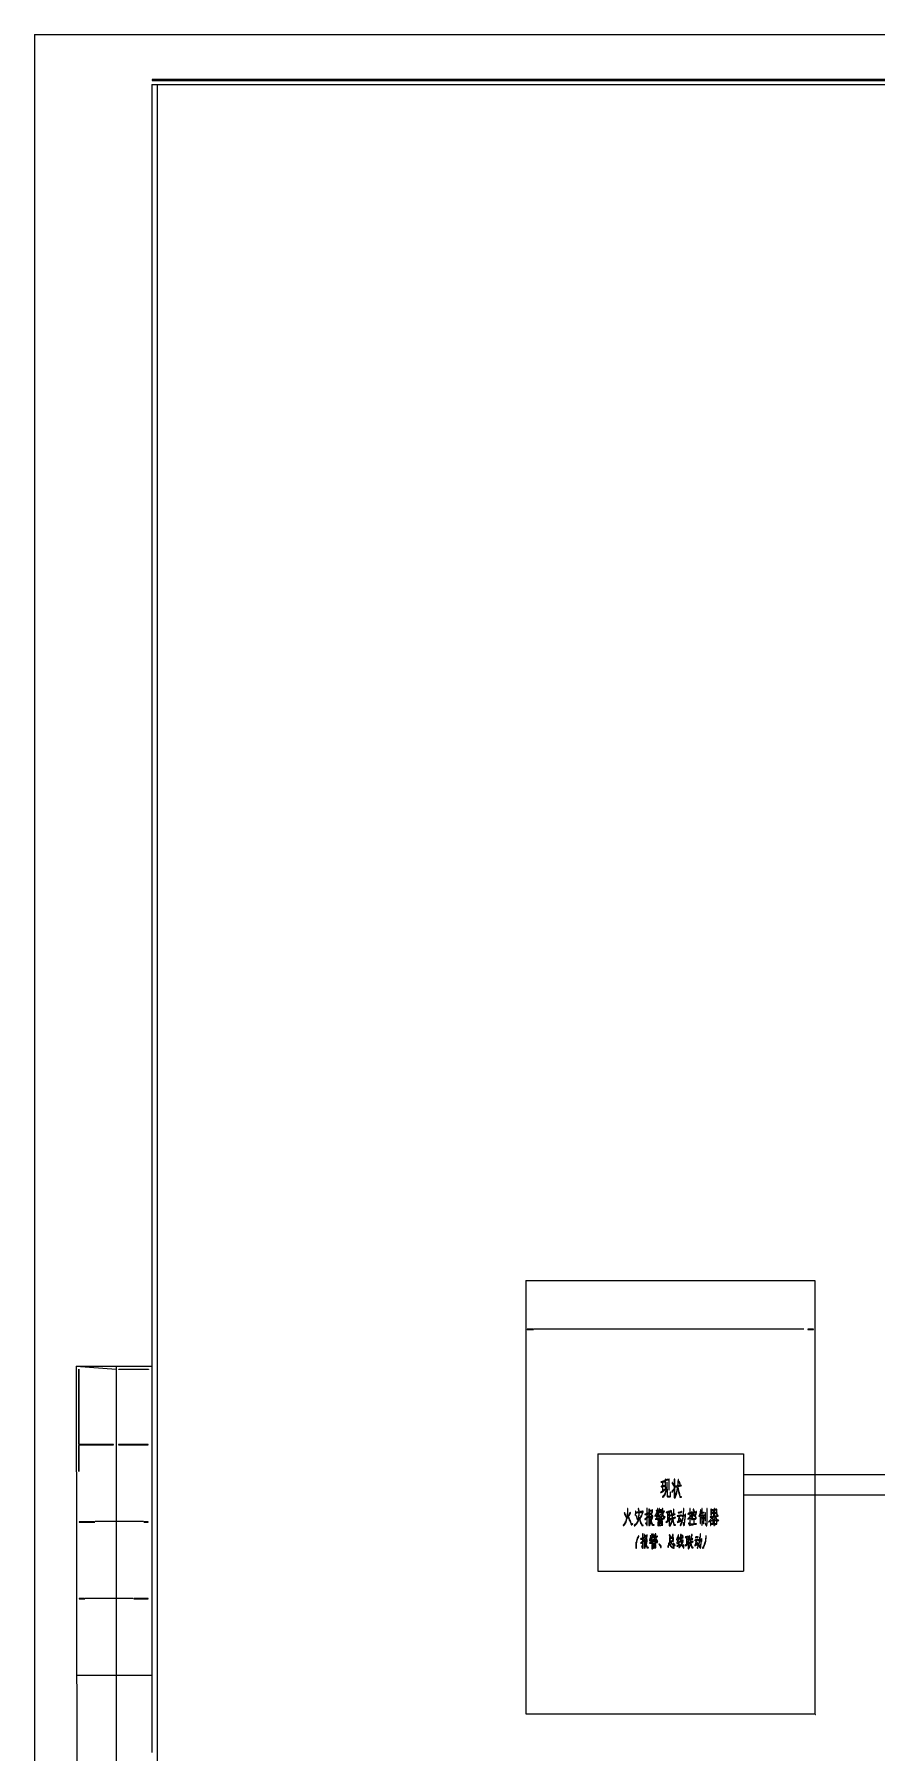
# Model space of a CAD drawing. Header units: millimetres. Extents: x 24 to 865, y 18 to 612.
# Drawn here: x 24.5 to 199.4, y 255.1 to 611.9 of the extents above; entities that cross this region are included whole.
import ezdxf

# ---------------------------------------------------------------- set-up
doc = ezdxf.new("R2010")
doc.units = ezdxf.units.MM
for name, color, linetype, lineweight in [('TRACE_CURVE', 6, 'CONTINUOUS', 0), ('TRACE_STRAIGHT', 5, 'CONTINUOUS', 0), ('TRACE_TEXT_SYMBOL', 6, 'CONTINUOUS', 0)]:
    doc.layers.add(name, color=color, linetype=linetype, lineweight=lineweight)

msp = doc.modelspace()

# ---------------------------------------------------------------- linework, layer by layer
at = {"layer": 'TRACE_CURVE', "color": 6}
msp.add_lwpolyline([(48.96, 602.45), (48.96, 602.28), (855.9, 602.28), (855.9, 602.45)], close=True, dxfattribs=at)
at = {"layer": 'TRACE_STRAIGHT', "color": 5}
for p, q in [((24.47, 611.85), (865.28, 611.85)), ((24.47, 611.85), (24.47, 18.13)), ((48.9, 601.46), (855.9, 601.46)), ((48.9, 601.46), (48.9, 255.13)), ((49.96, 601.46), (49.96, 27.88)), ((126.55, 353.12), (126.55, 263.14)), ((126.55, 353.12), (186.54, 353.12)), ((186.54, 353.12), (186.54, 263.14)), ((128.21, 343.09), (184.26, 343.09)), ((33.13, 335.3), (33.76, 27.88)), ((33.13, 335.3), (48.9, 335.3)), ((33.13, 335.3), (41.43, 334.69)), ((41.43, 335.3), (41.43, 46.97)), ((141.48, 317.09), (171.73, 317.09)), ((141.48, 317.09), (141.48, 292.77)), ((171.73, 317.09), (171.73, 292.77)), ((171.7, 312.84), (257.55, 312.84)), ((171.73, 308.58), (260.79, 308.58)), ((37.13, 303.11), (47.12, 303.11)), ((141.48, 292.77), (171.73, 292.77)), ((35.03, 287.17), (45.02, 287.17)), ((33.26, 271.14), (48.9, 271.14)), ((126.55, 263.14), (186.54, 263.14))]:
    msp.add_line(p, q, dxfattribs=at)
at = {"layer": 'TRACE_TEXT_SYMBOL', "color": 6}
for points in [[(126.81, 343.04), (126.81, 342.96), (128.13, 342.96), (128.04, 343.04)], [(185.14, 343.04), (185.14, 342.96), (186.28, 342.96), (186.28, 343.04)], [(33.72, 334.72), (33.72, 313.44), (33.72, 318.87), (33.81, 318.96), (40.9, 318.96), (40.9, 319.05), (33.81, 319.05), (33.72, 319.14)], [(42.04, 334.72), (48.17, 334.72), (48.17, 334.64), (42.04, 334.64)], [(41.95, 319.05), (41.95, 318.96), (48.08, 318.96), (48.08, 319.05)], [(155.01, 311.25), (155.1, 311.34), (155.36, 311.34), (155.45, 311.25), (155.45, 310.55), (155.36, 310.47), (155.1, 310.47), (155.01, 310.55)], [(155.01, 310.29), (155.1, 310.38), (155.36, 310.38), (155.45, 310.29), (155.45, 309.76), (155.36, 309.68), (155.28, 309.68), (155.1, 309.5), (155.01, 309.59)], [(151.95, 304.68), (152.04, 304.68), (152.12, 304.6), (152.12, 304.25), (152.04, 304.16), (151.95, 304.16), (151.86, 304.07), (151.77, 304.16), (151.77, 304.51)], [(152.39, 305.21), (152.47, 305.3), (152.65, 305.3), (152.74, 305.21), (152.74, 304.95), (152.65, 304.86), (152.65, 304.68), (152.56, 304.6), (152.47, 304.68), (152.47, 304.77), (152.39, 304.77), (152.39, 304.6), (152.56, 304.42), (152.56, 304.33), (152.74, 304.16), (152.65, 304.07), (152.3, 304.07), (152.21, 304.16), (152.21, 305.12), (152.3, 305.21)], [(152.21, 303.9), (152.3, 303.98), (152.65, 303.98), (152.74, 303.9), (152.74, 303.81), (152.65, 303.72), (152.65, 303.46), (152.56, 303.37), (152.47, 303.46), (152.47, 303.63), (152.39, 303.72), (152.39, 303.81), (152.3, 303.72), (152.21, 303.81)], [(152.21, 303.55), (152.3, 303.63), (152.39, 303.55), (152.39, 303.37), (152.47, 303.28), (152.47, 302.93), (152.39, 302.85), (152.39, 302.67), (152.3, 302.58), (152.21, 302.67)], [(152.65, 304.25), (152.74, 304.33), (152.82, 304.25), (152.74, 304.16)], [(153.7, 304.68), (153.79, 304.77), (154.05, 304.77), (154.14, 304.68), (153.96, 304.51), (153.88, 304.51)], [(153.96, 304.42), (154.05, 304.51), (154.14, 304.42), (154.14, 304.33), (154.05, 304.25), (153.96, 304.25), (153.88, 304.16), (153.79, 304.25), (153.79, 304.33), (153.88, 304.42)], [(154.23, 305.04), (154.31, 305.12), (154.4, 305.04), (154.4, 304.95), (154.31, 304.86), (153.96, 304.86), (153.88, 304.95), (153.96, 305.04)], [(153.96, 305.21), (154.05, 305.3), (154.14, 305.3), (154.23, 305.21), (154.05, 305.04), (153.96, 305.12)], [(154.31, 305.3), (154.4, 305.39), (154.66, 305.39), (154.75, 305.3), (154.75, 305.21), (154.66, 305.12), (154.66, 304.95), (154.58, 304.86), (154.49, 304.95), (154.49, 305.04), (154.4, 305.04), (154.31, 305.12)], [(154.58, 304.6), (154.66, 304.68), (154.84, 304.51), (154.84, 304.42), (154.75, 304.33), (154.75, 304.25), (154.66, 304.16), (154.66, 304.07), (154.58, 303.98), (154.49, 303.98), (154.4, 304.07), (154.4, 304.42), (154.49, 304.51), (154.58, 304.51)], [(154.75, 304.95), (154.84, 305.04), (155.01, 305.04), (155.1, 304.95), (155.01, 304.86), (155.01, 304.77), (154.93, 304.68), (154.75, 304.86)], [(156.06, 304.95), (156.15, 305.04), (156.24, 305.04), (156.33, 304.95), (156.33, 304.6), (156.24, 304.51), (156.15, 304.51), (156.06, 304.6)], [(156.06, 304.33), (156.15, 304.42), (156.24, 304.42), (156.33, 304.33), (156.33, 303.9), (156.24, 303.81), (156.15, 303.81), (156.06, 303.9)], [(156.24, 303.72), (156.33, 303.63), (156.33, 303.46), (156.15, 303.28), (156.06, 303.37), (156.06, 303.55)], [(156.41, 305.04), (156.5, 305.12), (156.59, 305.12), (156.68, 305.04), (156.68, 304.86), (156.77, 304.77), (156.77, 304.6), (156.85, 304.51), (156.77, 304.42), (156.59, 304.42), (156.5, 304.33), (156.41, 304.42)], [(156.59, 304.33), (156.85, 304.33), (156.94, 304.25), (156.94, 303.81), (156.85, 303.72), (156.68, 303.72), (156.59, 303.63), (156.5, 303.63), (156.41, 303.72), (156.41, 304.16)], [(156.68, 303.55), (156.77, 303.63), (156.85, 303.55), (156.85, 303.2), (156.77, 303.11), (156.77, 302.93), (156.68, 302.85), (156.68, 302.67), (156.59, 302.58), (156.59, 302.5), (156.5, 302.41), (156.41, 302.5), (156.41, 303.28), (156.5, 303.37), (156.5, 303.46), (156.59, 303.55)], [(158.78, 305.12), (158.69, 305.04), (158.52, 305.04), (158.43, 304.95), (158.17, 304.95), (158.17, 304.86), (158.43, 304.86), (158.52, 304.95), (158.78, 304.95), (158.87, 305.04), (158.87, 305.12)], [(158.25, 304.16), (158.34, 304.25), (158.43, 304.16), (158.34, 304.07)], [(158.25, 303.2), (158.34, 303.28), (158.43, 303.2), (158.34, 303.11)], [(158.69, 304.25), (158.78, 304.33), (158.87, 304.33), (158.95, 304.25), (158.95, 304.16), (159.04, 304.16), (159.13, 304.07), (159.13, 303.72), (159.04, 303.63), (159.04, 303.37), (158.95, 303.28), (158.95, 303.2), (158.87, 303.11), (158.78, 303.2), (158.78, 303.37), (158.69, 303.46), (158.69, 303.63), (158.6, 303.63), (158.6, 303.28), (158.52, 303.2), (158.43, 303.2), (158.34, 303.28), (158.34, 303.63), (158.43, 303.72), (158.43, 304.07), (158.6, 304.25)], [(160.71, 304.68), (160.79, 304.77), (160.88, 304.77), (160.97, 304.68), (160.97, 304.33), (160.88, 304.25), (160.79, 304.25), (160.71, 304.33)], [(160.88, 304.16), (160.97, 304.16), (161.06, 304.07), (161.06, 303.98), (160.97, 303.9), (160.97, 303.81), (160.88, 303.72), (160.88, 303.63), (160.97, 303.55), (160.97, 303.46), (161.14, 303.46), (161.23, 303.55), (161.32, 303.55), (161.41, 303.46), (161.41, 302.58), (161.32, 302.5), (160.79, 302.5), (160.71, 302.58), (160.71, 303.98)], [(161.32, 304.42), (161.41, 304.51), (161.49, 304.42), (161.49, 304.33), (161.58, 304.25), (161.58, 304.16), (161.76, 303.98), (161.76, 303.9), (161.84, 303.81), (161.67, 303.63), (161.23, 303.63), (161.14, 303.55), (161.06, 303.55), (160.97, 303.63), (161.06, 303.72), (161.06, 303.81), (161.14, 303.9), (161.14, 303.98), (161.23, 304.07), (161.23, 304.16), (161.32, 304.25)], [(160.97, 304.16), (161.06, 304.25), (161.14, 304.16), (161.06, 304.07)], [(161.49, 304.86), (161.58, 304.95), (161.76, 304.95), (161.84, 304.86), (161.84, 304.68), (161.76, 304.6), (161.76, 304.42), (161.67, 304.33), (161.58, 304.42), (161.58, 304.51), (161.41, 304.51), (161.32, 304.6), (161.23, 304.51), (161.23, 304.33), (161.14, 304.25), (161.06, 304.33), (161.06, 304.68), (161.23, 304.86)], [(162.81, 304.68), (162.9, 304.77), (162.98, 304.77), (163.07, 304.68), (163.07, 304.42), (162.98, 304.33), (162.9, 304.33), (162.81, 304.25), (162.72, 304.33), (162.72, 304.51), (162.81, 304.6)], [(163.16, 303.63), (163.25, 303.72), (163.42, 303.72), (163.51, 303.63), (163.42, 303.55), (163.42, 303.11), (163.33, 303.02), (163.16, 303.2)], [(164.12, 305.74), (164.12, 302.58), (164.03, 302.5), (163.86, 302.67), (163.86, 302.76), (163.77, 302.76), (163.77, 302.58), (163.95, 302.41), (163.95, 302.32), (164.03, 302.23), (164.03, 302.15), (164.12, 302.15), (164.12, 302.5), (164.21, 302.58), (164.21, 305.74)], [(165, 305.65), (165, 304.42), (165.09, 304.42), (165.09, 304.6), (165.26, 304.77), (165.52, 304.77), (165.52, 305.56), (165.44, 305.56), (165.35, 305.47), (165.17, 305.47), (165.09, 305.56), (165.09, 305.65)], [(165, 303.2), (165.09, 303.28), (165.26, 303.28), (165.35, 303.2), (165.35, 302.67), (165.26, 302.58), (165.09, 302.58), (165, 302.67)], [(165.09, 305.3), (165.17, 305.39), (165.35, 305.39), (165.44, 305.3), (165.44, 304.95), (165.35, 304.86), (165.17, 304.86), (165.09, 304.95)], [(165.79, 304.68), (165.87, 304.77), (166.05, 304.77), (166.14, 304.68), (166.14, 304.6), (166.22, 304.51), (166.22, 304.42), (166.31, 304.33), (166.22, 304.25), (166.14, 304.25), (166.05, 304.16), (165.7, 304.16), (165.61, 304.25), (165.61, 304.42), (165.7, 304.51), (165.79, 304.51)], [(165.7, 303.2), (165.79, 303.28), (166.05, 303.28), (166.14, 303.2), (166.14, 302.67), (166.05, 302.58), (165.87, 302.58), (165.79, 302.5), (165.7, 302.58)], [(165.79, 305.39), (165.87, 305.47), (166.05, 305.47), (166.14, 305.39), (166.14, 304.95), (166.05, 304.86), (165.87, 304.86), (165.79, 304.95)], [(33.81, 303.02), (33.81, 302.93), (37.05, 302.93), (36.96, 303.02)], [(47.29, 303.02), (47.2, 302.93), (48.08, 302.93), (48.08, 303.02)], [(149.93, 300.13), (149.93, 300.04), (149.85, 299.96), (149.85, 299.87), (149.76, 299.78), (149.76, 299.69), (149.67, 299.61), (149.67, 299.43), (149.58, 299.34), (149.58, 299.17), (149.5, 299.08), (149.5, 298.82), (149.41, 298.73), (149.41, 297.5), (149.5, 297.5), (149.5, 298.64), (149.58, 298.73), (149.58, 298.99), (149.67, 299.08), (149.67, 299.26), (149.76, 299.34), (149.76, 299.52), (149.85, 299.61), (149.85, 299.69), (149.93, 299.78), (149.93, 299.87), (150.02, 299.96), (150.02, 300.13)], [(150.81, 300.48), (150.81, 299.69), (150.63, 299.52), (150.46, 299.52), (150.37, 299.43), (150.72, 299.43), (150.81, 299.34), (150.81, 298.99), (150.37, 298.55), (150.55, 298.55), (150.72, 298.73), (150.81, 298.64), (150.81, 298.03), (150.72, 297.94), (150.55, 297.94), (150.63, 297.85), (150.63, 297.77), (150.72, 297.68), (150.72, 297.59), (150.81, 297.5), (150.9, 297.5), (150.9, 298.82), (151.07, 298.99), (151.16, 298.9), (151.16, 297.5), (151.25, 297.5), (151.34, 297.59), (151.34, 297.77), (151.42, 297.85), (151.42, 297.94), (151.51, 298.03), (151.6, 297.94), (151.6, 297.85), (151.69, 297.77), (151.69, 297.59), (152.04, 297.59), (152.04, 297.68), (151.86, 297.68), (151.77, 297.77), (151.77, 297.85), (151.69, 297.94), (151.69, 298.12), (151.6, 298.2), (151.6, 298.47), (151.69, 298.55), (151.69, 298.82), (151.77, 298.9), (151.77, 299.26), (151.69, 299.34), (151.69, 299.96), (151.77, 300.04), (151.77, 300.31), (151.69, 300.31), (151.69, 300.22), (151.6, 300.13), (151.34, 300.13), (151.25, 300.22), (151.25, 300.39), (151.16, 300.39), (151.16, 299.78), (150.99, 299.61), (150.9, 299.69), (150.9, 300.48)], [(151.25, 299.96), (151.34, 300.04), (151.51, 300.04), (151.6, 299.96), (151.6, 299.69), (151.51, 299.61), (151.42, 299.69), (151.34, 299.69), (151.25, 299.78)], [(152.56, 299.78), (152.65, 299.87), (152.82, 299.87), (152.91, 299.78), (152.82, 299.69), (152.65, 299.69)], [(152.91, 299.87), (153, 299.96), (153.09, 299.87), (153, 299.78)], [(153, 300.04), (153.09, 300.13), (153.26, 300.13), (153.35, 300.04), (153.26, 299.96), (153.26, 299.78), (153.17, 299.69), (153.09, 299.78), (153.09, 299.87), (153, 299.96)], [(153.35, 299.78), (153.44, 299.87), (153.52, 299.87), (153.61, 299.78), (153.52, 299.69), (153.44, 299.69)], [(154.14, 303.11), (154.05, 303.02), (154.05, 302.93), (153.96, 302.85), (153.96, 302.23), (154.05, 302.15), (154.14, 302.23), (154.58, 302.23), (154.66, 302.32), (155.01, 302.32), (154.93, 302.41), (154.93, 303.11)], [(154.23, 303.02), (154.75, 303.02), (154.84, 302.93), (154.75, 302.85), (154.49, 302.85), (154.4, 302.76), (154.14, 302.76), (154.05, 302.85)], [(154.4, 302.67), (154.49, 302.76), (154.75, 302.76), (154.84, 302.67), (154.84, 302.5), (154.75, 302.41), (154.66, 302.41), (154.58, 302.32), (154.14, 302.32), (154.05, 302.41), (154.05, 302.58), (154.14, 302.67)], [(157.03, 300.39), (157.03, 300.13), (156.94, 300.04), (156.94, 299.78), (156.85, 299.69), (156.77, 299.69), (156.68, 299.78), (156.68, 299.96), (156.5, 300.13), (156.5, 300.22), (156.41, 300.31), (156.33, 300.31), (156.33, 300.22), (156.41, 300.13), (156.41, 300.04), (156.59, 299.87), (156.59, 299.78), (156.5, 299.69), (156.41, 299.78), (156.41, 298.73), (156.5, 298.73), (156.5, 298.82), (156.59, 298.9), (156.77, 298.9), (156.85, 298.99), (157.2, 298.99), (157.2, 299.08), (157.12, 299.17), (157.12, 299.26), (157.2, 299.34), (157.2, 299.78), (157.12, 299.78), (157.03, 299.87), (157.03, 299.96), (157.12, 300.04), (157.12, 300.39)], [(158.95, 300.22), (158.95, 300.13), (159.13, 299.96), (159.22, 299.96), (159.22, 300.04), (159.04, 300.22)], [(160.01, 299.78), (160.09, 299.87), (160.18, 299.87), (160.27, 299.78), (160.27, 299.52), (160.18, 299.43), (160.09, 299.43), (160.01, 299.52)], [(160.36, 299.78), (160.44, 299.87), (160.53, 299.78), (160.53, 299.52), (160.62, 299.43), (160.53, 299.34), (160.44, 299.34), (160.36, 299.43)], [(162.28, 299.96), (162.2, 299.87), (161.84, 299.87), (161.76, 299.78), (161.76, 299.69), (161.84, 299.69), (161.93, 299.78), (162.28, 299.78), (162.37, 299.87)], [(163.95, 300.13), (163.95, 299.61), (163.86, 299.52), (163.86, 298.99), (163.77, 298.9), (163.77, 298.73), (163.68, 298.64), (163.68, 298.47), (163.6, 298.38), (163.6, 298.2), (163.51, 298.12), (163.51, 298.03), (163.42, 297.94), (163.42, 297.85), (163.33, 297.77), (163.33, 297.68), (163.25, 297.59), (163.25, 297.5), (163.33, 297.5), (163.51, 297.68), (163.51, 297.85), (163.6, 297.94), (163.6, 298.03), (163.68, 298.12), (163.68, 298.29), (163.77, 298.38), (163.77, 298.55), (163.86, 298.64), (163.86, 298.82), (163.95, 298.9), (163.95, 299.43), (164.03, 299.52), (164.03, 300.13)], [(150.9, 299.43), (150.99, 299.52), (151.07, 299.52), (151.16, 299.43), (151.16, 299.26), (150.99, 299.08), (150.9, 299.17)], [(151.25, 299.43), (151.34, 299.52), (151.51, 299.34), (151.51, 299.26), (151.6, 299.26), (151.69, 299.17), (151.6, 299.08), (151.34, 299.08), (151.25, 299.17)], [(151.25, 298.9), (151.34, 298.99), (151.51, 298.99), (151.6, 298.9), (151.6, 298.64), (151.51, 298.55), (151.42, 298.64), (151.42, 298.82), (151.34, 298.82)], [(151.25, 298.47), (151.34, 298.55), (151.42, 298.47), (151.42, 298.12), (151.34, 298.03), (151.25, 298.12)], [(152.56, 299.52), (152.65, 299.61), (152.74, 299.52), (152.65, 299.43)], [(152.56, 299.26), (152.65, 299.34), (152.74, 299.34), (152.82, 299.26), (152.74, 299.17), (152.65, 299.17)], [(153, 297.94), (153.35, 297.94), (153.44, 297.85), (153.44, 297.77), (153.35, 297.68), (153.17, 297.68), (153.09, 297.59), (152.91, 297.59), (152.82, 297.68), (152.82, 297.77)], [(153.26, 299.52), (153.35, 299.52), (153.44, 299.43), (153.44, 299.34), (153.26, 299.17), (153.26, 299.08), (153.17, 298.99), (153.09, 298.99), (153, 299.08), (153, 299.17), (153.09, 299.26), (153.09, 299.34)], [(153, 298.12), (153.09, 298.2), (153.35, 298.2), (153.44, 298.12), (153.35, 298.03), (153.09, 298.03)], [(153.52, 299.26), (153.7, 299.08), (153.7, 298.99), (153.79, 298.9), (153.7, 298.82), (153.44, 298.82), (153.35, 298.73), (153.26, 298.73), (153.17, 298.82), (153.35, 298.99), (153.35, 299.08)], [(154.14, 298.38), (154.4, 298.12), (154.4, 298.03), (154.49, 297.94), (154.49, 297.68), (154.66, 297.68), (154.66, 297.94), (154.58, 298.03), (154.58, 298.12), (154.31, 298.38)], [(156.68, 298.73), (156.68, 298.64), (156.77, 298.55), (156.77, 298.47), (156.94, 298.29), (157.03, 298.29), (157.12, 298.2), (157.12, 298.03), (157.2, 297.94), (157.2, 297.77), (157.12, 297.68), (157.03, 297.77), (156.94, 297.77), (156.68, 298.03), (156.68, 298.12), (156.59, 298.2), (156.59, 298.29), (156.5, 298.38), (156.5, 298.47), (156.41, 298.55), (156.33, 298.55), (156.24, 298.64), (156.15, 298.55), (156.15, 298.12), (156.06, 298.03), (156.06, 297.77), (156.15, 297.77), (156.15, 298.03), (156.24, 298.12), (156.24, 298.38), (156.33, 298.47), (156.41, 298.38), (156.41, 298.29), (156.5, 298.2), (156.5, 298.12), (156.59, 298.03), (156.59, 297.94), (156.85, 297.68), (156.94, 297.68), (157.03, 297.59), (157.12, 297.59), (157.2, 297.5), (157.38, 297.5), (157.38, 297.59), (157.29, 297.68), (157.29, 298.03), (157.38, 298.12), (157.47, 298.03), (157.55, 298.12), (157.47, 298.2), (157.47, 298.29), (157.29, 298.47), (157.29, 298.55), (157.2, 298.55), (157.2, 298.38), (157.29, 298.29), (157.2, 298.2), (157.12, 298.2), (157.03, 298.29), (157.03, 298.38), (156.85, 298.55), (156.85, 298.64), (156.77, 298.73)], [(156.68, 299.61), (157.03, 299.61), (157.12, 299.52), (157.12, 299.43), (157.03, 299.34), (157.03, 299.17), (156.94, 299.08), (156.85, 299.08), (156.77, 298.99), (156.59, 298.99), (156.5, 299.08), (156.5, 299.43)], [(157.2, 298.2), (157.29, 298.29), (157.38, 298.2), (157.38, 298.12), (157.29, 298.03), (157.2, 298.12)], [(158.43, 298.38), (158.34, 298.29), (158.25, 298.29), (157.99, 298.03), (157.9, 298.03), (157.9, 297.85), (157.99, 297.94), (158.08, 297.94), (158.25, 298.12), (158.34, 298.12), (158.52, 298.29), (158.52, 298.38)], [(157.99, 299.26), (158.08, 299.34), (158.17, 299.26), (158.08, 299.17)], [(158.87, 298.9), (158.95, 298.99), (159.04, 298.99), (159.13, 298.9), (159.04, 298.82), (159.04, 298.73), (158.95, 298.64), (158.87, 298.73)], [(160.01, 299.26), (160.09, 299.34), (160.18, 299.34), (160.27, 299.26), (160.27, 298.99), (160.09, 298.82), (160.01, 298.9)], [(160.01, 298.64), (160.09, 298.73), (160.18, 298.73), (160.27, 298.64), (160.27, 298.55), (160.09, 298.38), (160.01, 298.47)], [(160.62, 299.26), (160.71, 299.34), (160.79, 299.26), (160.79, 299.17), (160.71, 299.08), (160.71, 298.82), (160.62, 298.73), (160.44, 298.73), (160.36, 298.82), (160.36, 299.17), (160.44, 299.26)], [(160.44, 298.55), (160.53, 298.64), (160.62, 298.64), (160.71, 298.55), (160.71, 298.47), (160.62, 298.38), (160.62, 298.12), (160.53, 298.03), (160.53, 297.94), (160.44, 297.85), (160.36, 297.94), (160.36, 298.38), (160.44, 298.47)], [(162.2, 299.17), (162.28, 299.26), (162.55, 298.99), (162.55, 298.73), (162.46, 298.64), (162.46, 298.38), (162.37, 298.29), (162.28, 298.38), (162.28, 298.47), (162.2, 298.55), (162.2, 298.73), (162.11, 298.73), (162.11, 298.38), (162.02, 298.29), (161.93, 298.29), (161.84, 298.38), (161.84, 298.47), (161.93, 298.55), (161.93, 298.82), (162.02, 298.9), (162.02, 299.08), (162.11, 299.17)], [(33.81, 287.08), (33.81, 286.99), (34.94, 286.99), (34.86, 287.08)], [(45.19, 287.08), (45.1, 286.99), (48.08, 286.99), (48.08, 287.08)], [(186.72, 263.09), (186.63, 263), (186.72, 263)]]:
    msp.add_lwpolyline(points, close=True, dxfattribs=at)
for points in [[(156.24, 311.95), (156.24, 311.87), (156.15, 311.78), (155.8, 311.78), (155.71, 311.69), (155.63, 311.69), (155.54, 311.78), (155.54, 311.87), (155.45, 311.87), (155.45, 311.6), (155.28, 311.43), (155.01, 311.43), (154.93, 311.34), (154.66, 311.34), (154.58, 311.25), (154.84, 311.25), (154.93, 311.17), (154.93, 310.47), (154.84, 310.38), (154.66, 310.38), (154.66, 310.29), (154.84, 310.29), (154.93, 310.2), (154.93, 309.41), (154.75, 309.24), (154.66, 309.24), (154.49, 309.06), (154.66, 309.06), (154.75, 309.15), (154.84, 309.15), (155.01, 309.33), (155.1, 309.33), (155.28, 309.5), (155.36, 309.5), (155.36, 309.59), (155.45, 309.68), (155.63, 309.5), (155.63, 309.41), (155.54, 309.33), (155.54, 309.15), (155.45, 309.06), (155.45, 308.89), (155.36, 308.8), (155.36, 308.71), (155.01, 308.36), (155.01, 308.28), (154.93, 308.19), (154.93, 308.1), (155.01, 308.1), (155.28, 308.36), (155.28, 308.45), (155.45, 308.63), (155.45, 308.71), (155.54, 308.8), (155.54, 308.98), (155.63, 309.06), (155.63, 309.24), (155.71, 309.33), (155.71, 309.68), (155.8, 309.76), (155.89, 309.68), (155.89, 308.28), (155.98, 308.19), (156.5, 308.19)], [(156.5, 308.19), (156.59, 308.28), (156.59, 309.15), (156.5, 309.24), (156.5, 308.36), (156.41, 308.28), (156.15, 308.28), (155.98, 308.45), (155.98, 309.76), (155.8, 309.94), (155.8, 310.03), (155.89, 310.11), (155.89, 311.17), (155.8, 311.25), (155.8, 310.2), (155.71, 310.11), (155.71, 309.76), (155.63, 309.68), (155.54, 309.76), (155.54, 311.52), (155.63, 311.6), (155.71, 311.6), (155.8, 311.69), (156.15, 311.69), (156.24, 311.6), (156.24, 309.59), (156.33, 309.68), (156.33, 311.87), (156.24, 311.95)], [(157.38, 311.87), (157.38, 310.73), (157.29, 310.64), (157.2, 310.73), (157.2, 310.82), (157.12, 310.9), (157.12, 310.99), (157.03, 311.08), (157.03, 311.17), (156.94, 311.17), (156.94, 310.99), (157.03, 310.9), (157.03, 310.82), (157.12, 310.73), (157.12, 310.64), (157.2, 310.55), (157.2, 310.47), (157.29, 310.47), (157.38, 310.38), (157.38, 309.94), (157.12, 309.68), (157.12, 309.59), (156.94, 309.41), (156.94, 309.33), (156.85, 309.24), (156.85, 309.15), (156.94, 309.15), (157.03, 309.24), (157.03, 309.33), (157.29, 309.59), (157.38, 309.5), (157.38, 308.01), (157.55, 308.01), (157.64, 308.1), (157.64, 308.28), (157.73, 308.36), (157.73, 308.54), (157.82, 308.63), (157.82, 308.89), (157.9, 308.98), (157.9, 309.24), (157.99, 309.33), (157.99, 309.68), (158.08, 309.76), (158.17, 309.68), (158.17, 309.59), (158.25, 309.5), (158.25, 309.15), (158.34, 309.06), (158.34, 308.8), (158.43, 308.71), (158.43, 308.45), (158.52, 308.36), (158.52, 308.1), (158.87, 308.1), (158.87, 308.19), (158.69, 308.19), (158.6, 308.28), (158.6, 308.36), (158.52, 308.45), (158.52, 308.8), (158.43, 308.89), (158.43, 309.15), (158.34, 309.24)], [(158.34, 309.24), (158.34, 309.59), (158.25, 309.68), (158.25, 309.94), (158.17, 310.03), (158.17, 310.29), (158.25, 310.38), (158.43, 310.38), (158.52, 310.47), (158.78, 310.47), (158.87, 310.55), (158.43, 310.55), (158.34, 310.47), (158.17, 310.47), (158.08, 310.55), (158.17, 310.64), (158.17, 311.43), (158.25, 311.52), (158.34, 311.43), (158.34, 311.17), (158.43, 311.08), (158.43, 310.9), (158.52, 310.82), (158.52, 310.73), (158.6, 310.73), (158.6, 310.9), (158.52, 310.99), (158.52, 311.17), (158.43, 311.25), (158.43, 311.34), (158.25, 311.52), (158.25, 311.78), (158.17, 311.78), (158.17, 311.52), (158.08, 311.43), (158.08, 310.64), (157.99, 310.55), (157.99, 310.47), (157.9, 310.38), (157.64, 310.38), (157.64, 310.29), (157.9, 310.29), (157.99, 310.2), (157.99, 309.76), (157.9, 309.68), (157.9, 309.41), (157.82, 309.33), (157.82, 309.06), (157.73, 308.98), (157.73, 308.71), (157.64, 308.63), (157.64, 308.45), (157.55, 308.36), (157.47, 308.45), (157.47, 311.87), (157.38, 311.87)], [(147.66, 305.74), (147.66, 304.77), (147.57, 304.68), (147.57, 304.07), (147.48, 303.98), (147.39, 304.07), (147.39, 304.16), (147.31, 304.25), (147.31, 304.42), (147.22, 304.51), (147.22, 304.6), (147.13, 304.68), (147.13, 304.86), (147.04, 304.95), (146.96, 304.86), (147.04, 304.77), (147.04, 304.6), (147.13, 304.51), (147.13, 304.42), (147.22, 304.33), (147.22, 304.16), (147.31, 304.07), (147.39, 304.07), (147.48, 303.98), (147.48, 303.63), (147.39, 303.55), (147.39, 303.28), (147.31, 303.2), (147.31, 303.02), (147.13, 302.85), (147.13, 302.76), (146.96, 302.58), (146.96, 302.5), (146.78, 302.32), (146.78, 302.23), (146.87, 302.23), (147.04, 302.41), (147.04, 302.5), (147.22, 302.67), (147.22, 302.76), (147.39, 302.93), (147.39, 303.11), (147.48, 303.2), (147.48, 303.55), (147.57, 303.63), (147.57, 303.9), (147.66, 303.98), (147.74, 303.98), (147.83, 303.9), (147.83, 303.81), (147.92, 303.72), (147.92, 303.63), (148.01, 303.55), (148.01, 303.37), (148.09, 303.28), (148.09, 303.2), (148.18, 303.11), (148.18, 303.02), (148.27, 302.93), (148.27, 302.85), (148.36, 302.76), (148.36, 302.58), (148.45, 302.5), (148.45, 302.41)], [(148.45, 302.41), (148.53, 302.41), (148.62, 302.5), (148.8, 302.5), (148.71, 302.58), (148.53, 302.58), (148.45, 302.67), (148.45, 302.76), (148.36, 302.85), (148.36, 303.02), (148.27, 303.11), (148.27, 303.2), (148.18, 303.28), (148.18, 303.37), (148.09, 303.46), (148.09, 303.63), (148.01, 303.72), (148.01, 303.81), (147.92, 303.9), (147.92, 303.98), (147.83, 304.07), (147.92, 304.16), (147.92, 304.25), (148.09, 304.42), (148.09, 304.51), (148.18, 304.6), (148.18, 304.68), (148.27, 304.77), (148.27, 304.95), (148.09, 304.77), (148.09, 304.68), (148.01, 304.6), (148.01, 304.51), (147.83, 304.33), (147.74, 304.33), (147.66, 304.42), (147.66, 304.6), (147.74, 304.68), (147.74, 305.74), (147.66, 305.74)], [(149.85, 305.74), (149.85, 305.65), (149.93, 305.56), (149.93, 305.39), (150.02, 305.3), (150.02, 305.21), (150.11, 305.12), (150.02, 305.04), (149.67, 305.04), (149.58, 304.95), (149.5, 304.95), (149.41, 305.04), (149.41, 305.21), (149.32, 305.21), (149.32, 304.68), (149.23, 304.6), (149.23, 304.33), (149.32, 304.33), (149.32, 304.6), (149.41, 304.68), (149.41, 304.77), (149.5, 304.86), (149.58, 304.86), (149.67, 304.95), (149.93, 304.95), (150.02, 304.86), (150.02, 304.33), (149.93, 304.25), (149.93, 303.72), (149.85, 303.63), (149.76, 303.63), (149.67, 303.72), (149.67, 303.98), (149.58, 304.07), (149.58, 304.25), (149.5, 304.25), (149.5, 303.98), (149.58, 303.9), (149.58, 303.63), (149.67, 303.55), (149.76, 303.55), (149.85, 303.46), (149.85, 303.28), (149.76, 303.2), (149.76, 303.11), (149.67, 303.02), (149.67, 302.93), (149.58, 302.85), (149.58, 302.76), (149.06, 302.23), (149.06, 302.15), (149.15, 302.15), (149.67, 302.67), (149.67, 302.76), (149.76, 302.85), (149.76, 302.93), (149.85, 303.02), (149.85, 303.11), (149.93, 303.2), (149.93, 303.55), (150.02, 303.63), (150.11, 303.55), (150.11, 303.46), (150.2, 303.37)], [(150.2, 305.04), (150.11, 305.12), (150.11, 305.39), (150.02, 305.47), (150.02, 305.65), (149.93, 305.74), (149.85, 305.74)], [(150.2, 303.37), (150.2, 303.2), (150.28, 303.11), (150.28, 303.02), (150.37, 302.93), (150.37, 302.76), (150.46, 302.67), (150.46, 302.58), (150.55, 302.5), (150.55, 302.41), (150.63, 302.32), (150.63, 302.23), (150.9, 302.23), (150.9, 302.32), (150.72, 302.32), (150.63, 302.41), (150.63, 302.58), (150.55, 302.67), (150.55, 302.76), (150.46, 302.85), (150.46, 303.02), (150.37, 303.11), (150.37, 303.2), (150.28, 303.28), (150.28, 303.46), (150.2, 303.55), (150.28, 303.63), (150.28, 303.72), (150.46, 303.9), (150.46, 303.98), (150.55, 304.07), (150.55, 304.16), (150.63, 304.25), (150.63, 304.33), (150.55, 304.33), (150.46, 304.25), (150.46, 304.16), (150.37, 304.07), (150.37, 303.98), (150.2, 303.81), (150.11, 303.81), (150.02, 303.9), (150.02, 304.25), (150.11, 304.33), (150.11, 304.86), (150.2, 304.95), (150.37, 304.95), (150.46, 305.04), (150.63, 305.04), (150.72, 304.95), (150.72, 304.77), (150.63, 304.68), (150.63, 304.51), (150.72, 304.51), (150.72, 304.6), (150.81, 304.68), (150.81, 304.86), (150.9, 304.95), (150.9, 305.21), (150.81, 305.21), (150.72, 305.12), (150.37, 305.12), (150.28, 305.04), (150.2, 305.04)], [(151.69, 305.82), (151.69, 304.77), (151.6, 304.68), (151.51, 304.68), (151.42, 304.6), (151.25, 304.6), (151.25, 304.51), (151.51, 304.51), (151.6, 304.6), (151.69, 304.51), (151.69, 303.98), (151.34, 303.63), (151.25, 303.63), (151.25, 303.46), (151.34, 303.46), (151.6, 303.72), (151.69, 303.63), (151.69, 302.76), (151.6, 302.67), (151.51, 302.76), (151.42, 302.76), (151.42, 302.67), (151.51, 302.58), (151.51, 302.5), (151.69, 302.32), (151.69, 302.23), (151.77, 302.23), (151.77, 303.81), (152.04, 304.07), (152.12, 303.98), (152.12, 302.23), (152.21, 302.23), (152.39, 302.41), (152.39, 302.58), (152.47, 302.67), (152.47, 302.76), (152.56, 302.85), (152.65, 302.76), (152.65, 302.67), (152.74, 302.58), (152.74, 302.41), (152.82, 302.32), (153.17, 302.32), (153.17, 302.41), (152.91, 302.41), (152.82, 302.5), (152.82, 302.67), (152.74, 302.76), (152.74, 302.93), (152.65, 303.02), (152.65, 303.37), (152.74, 303.46), (152.74, 303.63), (152.82, 303.72), (152.82, 303.98), (152.91, 304.07), (152.91, 304.25), (152.82, 304.25), (152.74, 304.33), (152.74, 304.86), (152.82, 304.95), (152.82, 305.56), (152.65, 305.39), (152.39, 305.39)], [(152.39, 305.39), (152.3, 305.3), (152.21, 305.39), (152.21, 305.65), (152.12, 305.65), (152.12, 304.86), (152.04, 304.77), (151.86, 304.77), (151.77, 304.86), (151.77, 305.82), (151.69, 305.82)], [(153.88, 305.74), (153.88, 305.47), (153.79, 305.39), (153.61, 305.39), (153.61, 305.3), (153.79, 305.3), (153.88, 305.21), (153.79, 305.12), (153.79, 305.04), (153.7, 304.95), (153.7, 304.86), (153.61, 304.77), (153.61, 304.68), (153.52, 304.6), (153.52, 304.51), (153.44, 304.42), (153.44, 304.33), (153.35, 304.25), (153.35, 304.16), (153.44, 304.16), (153.52, 304.25), (153.52, 304.33), (153.61, 304.42), (153.7, 304.33), (153.7, 303.9), (153.79, 303.9), (153.79, 303.98), (153.88, 304.07), (153.96, 304.07), (154.05, 304.16), (154.23, 304.16), (154.31, 304.07), (154.23, 303.98), (154.14, 303.98), (154.14, 303.9), (154.23, 303.81), (154.23, 303.72), (154.14, 303.63), (153.52, 303.63), (153.44, 303.55), (154.14, 303.55), (154.23, 303.46), (154.14, 303.37), (153.96, 303.37), (153.96, 303.28), (154.23, 303.28), (154.31, 303.37), (154.93, 303.37), (154.93, 303.46), (154.31, 303.46), (154.23, 303.55), (154.31, 303.63), (155.19, 303.63), (155.28, 303.72), (155.36, 303.72), (155.36, 303.81), (155.28, 303.81), (155.19, 303.72), (154.66, 303.72), (154.58, 303.81), (154.75, 303.98), (154.75, 304.07), (154.93, 304.25), (155.01, 304.25)], [(155.01, 304.25), (155.1, 304.16), (155.1, 304.07), (155.19, 303.98), (155.45, 303.98), (155.45, 304.07), (155.36, 304.07), (155.1, 304.33), (155.1, 304.42), (155.01, 304.51), (155.01, 304.6), (155.1, 304.68), (155.1, 304.86), (155.19, 304.95), (155.19, 305.04), (155.28, 305.12), (155.36, 305.12), (155.36, 305.21), (155.1, 305.21), (155.01, 305.12), (154.93, 305.12), (154.84, 305.21), (154.84, 305.3), (154.93, 305.39), (154.93, 305.56), (155.01, 305.65), (155.01, 305.74), (154.93, 305.74), (154.84, 305.65), (154.84, 305.47), (154.75, 305.39), (154.66, 305.47), (154.4, 305.47), (154.31, 305.56), (154.31, 305.74), (154.23, 305.74), (154.23, 305.47), (154.14, 305.39), (154.05, 305.39), (153.96, 305.47), (153.96, 305.74), (153.88, 305.74)], [(157.2, 305.65), (157.2, 304.86), (157.12, 304.77), (157.12, 304.6), (157.03, 304.51), (156.94, 304.51), (156.85, 304.6), (156.85, 304.77), (156.77, 304.86), (156.77, 305.3), (156.68, 305.39), (156.5, 305.21), (156.41, 305.21), (156.33, 305.12), (156.06, 305.12), (155.98, 305.04), (155.71, 305.04), (155.71, 304.95), (155.89, 304.95), (155.98, 304.86), (155.98, 303.2), (155.89, 303.11), (155.8, 303.11), (155.63, 302.93), (155.71, 302.85), (155.89, 303.02), (156.06, 303.02), (156.06, 303.11), (156.15, 303.2), (156.24, 303.2), (156.33, 303.11), (156.33, 302.15), (156.59, 302.15), (156.59, 302.32), (156.68, 302.41), (156.68, 302.5), (156.77, 302.58), (156.77, 302.76), (156.85, 302.85), (156.85, 303.02), (157.03, 303.2), (157.12, 303.11), (157.12, 302.85), (157.2, 302.76), (157.2, 302.58), (157.29, 302.5), (157.29, 302.32), (157.64, 302.32), (157.64, 302.41), (157.47, 302.41), (157.38, 302.5), (157.38, 302.58), (157.29, 302.67), (157.29, 302.85), (157.2, 302.93), (157.2, 303.2), (157.12, 303.28), (157.12, 303.46), (157.03, 303.55), (157.03, 303.63), (157.12, 303.72), (157.38, 303.72), (157.47, 303.81), (157.64, 303.81)], [(157.64, 303.81), (157.64, 303.9), (157.38, 303.9), (157.29, 303.81), (157.12, 303.81), (157.03, 303.9), (157.03, 304.33), (157.12, 304.42), (157.2, 304.42), (157.29, 304.51), (157.47, 304.51), (157.55, 304.6), (157.29, 304.6), (157.2, 304.68), (157.29, 304.77), (157.29, 305.65), (157.2, 305.65)], [(159.3, 305.74), (159.3, 305.21), (159.22, 305.12), (159.22, 304.42), (159.04, 304.25), (158.95, 304.25), (158.87, 304.33), (158.87, 304.42), (158.69, 304.42), (158.6, 304.33), (158.25, 304.33), (158.17, 304.25), (157.99, 304.25), (157.99, 304.16), (158.25, 304.16), (158.34, 304.07), (158.34, 303.72), (158.25, 303.63), (158.25, 303.28), (158.17, 303.2), (158.17, 303.11), (157.99, 302.93), (158.08, 302.85), (158.17, 302.93), (158.25, 302.93), (158.34, 303.02), (158.43, 303.02), (158.52, 303.11), (158.69, 303.11), (158.78, 303.02), (158.78, 302.93), (158.87, 302.85), (158.78, 302.76), (158.78, 302.67), (158.69, 302.58), (158.69, 302.41), (158.6, 302.32), (158.6, 302.23), (158.69, 302.23), (158.78, 302.32), (158.78, 302.5), (158.87, 302.58), (158.87, 302.76), (158.95, 302.85), (158.95, 302.93), (159.04, 303.02), (159.04, 303.2), (159.13, 303.28), (159.13, 303.63), (159.22, 303.72), (159.22, 304.16), (159.3, 304.25), (159.39, 304.25), (159.48, 304.33), (159.57, 304.33), (159.66, 304.25), (159.66, 304.16), (159.57, 304.07), (159.57, 303.55), (159.48, 303.46), (159.48, 302.93), (159.3, 302.76), (159.22, 302.85), (159.22, 302.5)], [(159.22, 302.5), (159.3, 302.41), (159.3, 302.23), (159.39, 302.23), (159.48, 302.32), (159.48, 302.85), (159.57, 302.93), (159.57, 303.46), (159.66, 303.55), (159.66, 303.98), (159.74, 304.07), (159.74, 304.6), (159.66, 304.6), (159.66, 304.51), (159.57, 304.42), (159.48, 304.42), (159.39, 304.33), (159.3, 304.42), (159.3, 305.12), (159.39, 305.21), (159.39, 305.74), (159.3, 305.74)], [(160.62, 305.74), (160.62, 304.86), (160.53, 304.77), (160.36, 304.77), (160.27, 304.68), (160.18, 304.68), (160.18, 304.6), (160.36, 304.6), (160.44, 304.68), (160.53, 304.68), (160.62, 304.6), (160.62, 304.07), (160.18, 303.63), (160.18, 303.46), (160.53, 303.81), (160.62, 303.72), (160.62, 302.67), (160.53, 302.58), (160.44, 302.67), (160.44, 302.76), (160.36, 302.76), (160.36, 302.58), (160.44, 302.5), (160.44, 302.41), (160.71, 302.15), (160.71, 302.32), (160.79, 302.41), (161.32, 302.41), (161.41, 302.5), (161.93, 302.5), (162.02, 302.58), (162.02, 302.67), (161.93, 302.58), (161.58, 302.58), (161.49, 302.67), (161.49, 303.46), (161.58, 303.55), (161.76, 303.55), (161.93, 303.72), (161.93, 303.9), (161.84, 303.98), (161.84, 304.07), (161.67, 304.25), (161.67, 304.33), (161.76, 304.42), (161.84, 304.42), (161.84, 304.51), (161.93, 304.6), (161.93, 304.77), (162.02, 304.86), (162.02, 305.12), (161.93, 305.12), (161.84, 305.04), (161.67, 305.04), (161.49, 305.21), (161.49, 305.39), (161.41, 305.47), (161.41, 305.65), (161.32, 305.65), (161.32, 305.39), (161.41, 305.3), (161.41, 305.12), (161.49, 305.04), (161.41, 304.95)], [(161.41, 304.95), (161.14, 304.95), (161.06, 305.04), (161.06, 305.12), (160.97, 305.04), (160.97, 304.95), (160.88, 304.86), (160.79, 304.86), (160.71, 304.95), (160.71, 305.74), (160.62, 305.74)], [(163.07, 305.74), (163.07, 305.04), (162.9, 304.86), (162.81, 304.95), (162.81, 305.04), (162.9, 305.12), (162.9, 305.47), (162.81, 305.47), (162.81, 305.21), (162.72, 305.12), (162.72, 304.68), (162.63, 304.6), (162.63, 304.33), (162.55, 304.25), (162.46, 304.25), (162.46, 304.16), (162.81, 304.16), (162.9, 304.25), (162.98, 304.25), (163.07, 304.16), (163.07, 303.9), (162.98, 303.81), (162.9, 303.81), (162.81, 303.9), (162.81, 303.98), (162.72, 303.98), (162.72, 302.67), (162.81, 302.67), (162.81, 303.55), (162.98, 303.72), (163.07, 303.63), (163.07, 302.32), (163.16, 302.23), (163.16, 302.76), (163.25, 302.85), (163.42, 302.67), (163.51, 302.67), (163.51, 303.55), (163.6, 303.63), (163.6, 303.98), (163.51, 303.98), (163.33, 303.81), (163.25, 303.81), (163.16, 303.9), (163.16, 304.16), (163.25, 304.25), (163.42, 304.25), (163.51, 304.33), (163.68, 304.33), (163.77, 304.25), (163.77, 303.2), (163.86, 303.2), (163.86, 304.86), (163.77, 304.95), (163.77, 304.51), (163.68, 304.42), (163.42, 304.42), (163.33, 304.33), (163.25, 304.33), (163.16, 304.42), (163.16, 304.77), (163.25, 304.86), (163.42, 304.86), (163.51, 304.95)], [(163.51, 304.95), (163.6, 304.95), (163.51, 305.04), (163.42, 304.95), (163.25, 304.95), (163.16, 305.04), (163.16, 305.74), (163.07, 305.74)], [(165.7, 305.74), (165.7, 304.68), (165.61, 304.6), (165.52, 304.6), (165.52, 304.33), (165.44, 304.25), (165.44, 304.16), (165.35, 304.07), (164.82, 304.07), (164.82, 303.98), (165.17, 303.98), (165.26, 303.9), (165.26, 303.81), (164.47, 303.02), (164.56, 302.93), (164.82, 303.2), (164.91, 303.11), (164.91, 302.23), (165, 302.23), (165, 302.41), (165.09, 302.5), (165.35, 302.5), (165.44, 302.58), (165.44, 303.55), (165.35, 303.46), (165.26, 303.55), (165.26, 303.63), (165.35, 303.72), (165.35, 303.81), (165.61, 304.07), (165.7, 304.07), (165.79, 303.98), (165.79, 303.9), (166.05, 303.63), (166.05, 303.55), (166.14, 303.46), (166.05, 303.37), (165.79, 303.37), (165.7, 303.46), (165.7, 303.63), (165.61, 303.63), (165.61, 302.23), (165.7, 302.23), (165.7, 302.32), (165.79, 302.41), (165.87, 302.41), (165.96, 302.5), (166.22, 302.5), (166.22, 303.11), (166.31, 303.2), (166.4, 303.2), (166.49, 303.28), (166.66, 303.28), (166.57, 303.37), (166.4, 303.37), (166.14, 303.63), (166.14, 303.72), (165.96, 303.9), (165.96, 303.98), (166.05, 304.07), (166.14, 304.07), (166.22, 304.16), (166.49, 304.16), (166.49, 304.25)], [(166.49, 304.25), (166.4, 304.33), (166.4, 304.42), (166.31, 304.51), (166.31, 304.6), (166.22, 304.68), (166.22, 304.77), (166.31, 304.86), (166.22, 304.95), (166.22, 305.65), (166.14, 305.65), (166.05, 305.56), (165.87, 305.56), (165.79, 305.65), (165.79, 305.74), (165.7, 305.74)], [(152.65, 300.48), (152.65, 300.22), (152.56, 300.13), (152.39, 300.13), (152.39, 300.04), (152.47, 300.04), (152.56, 299.96), (152.47, 299.87), (152.47, 299.78), (152.39, 299.69), (152.39, 299.61), (152.3, 299.52), (152.3, 299.34), (152.21, 299.26), (152.21, 299.08), (152.3, 299.08), (152.3, 299.17), (152.39, 299.26), (152.47, 299.17), (152.47, 298.9), (152.56, 298.9), (152.56, 298.99), (152.65, 299.08), (152.74, 299.08), (152.82, 298.99), (152.82, 298.9), (152.91, 298.82), (152.82, 298.73), (152.56, 298.73), (152.47, 298.64), (152.21, 298.64), (152.21, 298.55), (152.56, 298.55), (152.65, 298.64), (152.91, 298.64), (153, 298.55), (152.91, 298.47), (152.74, 298.47), (152.74, 298.38), (153, 298.38), (153.09, 298.29), (153, 298.2), (152.74, 298.2), (152.74, 297.42), (152.82, 297.42), (152.91, 297.5), (153.09, 297.5), (153.17, 297.59), (153.52, 297.59), (153.52, 298.29), (153.09, 298.29), (153, 298.38), (153.09, 298.47), (153.52, 298.47), (153.52, 298.55), (153.44, 298.55), (153.35, 298.64), (153.44, 298.73), (153.88, 298.73), (153.88, 298.9), (153.96, 298.99), (153.88, 298.99), (153.79, 299.08), (153.79, 299.17)], [(153.79, 299.17), (153.61, 299.34), (153.61, 299.61), (153.7, 299.69), (153.7, 299.78), (153.88, 299.96), (153.88, 300.04), (153.79, 300.04), (153.7, 299.96), (153.52, 299.96), (153.44, 300.04), (153.44, 300.13), (153.52, 300.22), (153.52, 300.48), (153.44, 300.48), (153.44, 300.31), (153.35, 300.22), (153.09, 300.22), (153, 300.31), (153, 300.48), (152.91, 300.48), (152.91, 300.22), (152.82, 300.13), (152.74, 300.22), (152.74, 300.39), (152.65, 300.48)], [(158.69, 300.39), (158.69, 299.61), (158.52, 299.43), (158.52, 299.34), (158.6, 299.34), (158.69, 299.26), (158.69, 299.08), (158.52, 298.9), (158.43, 298.9), (158.25, 298.73), (158.17, 298.73), (158.08, 298.82), (158.17, 298.9), (158.17, 299.08), (158.25, 299.17), (158.25, 299.34), (158.34, 299.43), (158.34, 299.52), (158.43, 299.61), (158.43, 299.78), (158.34, 299.78), (158.34, 299.69), (158.17, 299.52), (158.08, 299.61), (158.08, 299.69), (158.17, 299.78), (158.17, 299.96), (158.25, 300.04), (158.25, 300.31), (158.17, 300.31), (158.17, 300.13), (158.08, 300.04), (158.08, 299.87), (157.99, 299.78), (157.99, 299.61), (157.9, 299.52), (157.9, 299.43), (157.82, 299.34), (157.82, 299.17), (157.9, 299.26), (157.99, 299.26), (158.08, 299.17), (158.08, 298.99), (157.99, 298.9), (157.99, 298.82), (157.9, 298.73), (157.9, 298.47), (157.99, 298.47), (158.08, 298.55), (158.17, 298.55), (158.25, 298.64), (158.34, 298.64), (158.52, 298.82), (158.6, 298.82), (158.69, 298.9), (158.78, 298.82), (158.78, 298.64), (158.87, 298.55), (158.87, 298.47), (158.78, 298.38), (158.78, 298.29), (158.52, 298.03), (158.52, 297.94), (158.34, 297.77)], [(158.34, 297.77), (158.34, 297.68), (158.43, 297.68), (158.69, 297.94), (158.69, 298.03), (158.87, 298.2), (159.04, 298.03), (159.04, 297.94), (159.22, 297.77), (159.22, 297.68), (159.3, 297.59), (159.3, 297.5), (159.39, 297.5), (159.39, 298.29), (159.3, 298.2), (159.3, 298.03), (159.22, 297.94), (159.13, 298.03), (159.13, 298.12), (159.04, 298.2), (159.04, 298.29), (158.95, 298.38), (159.04, 298.47), (159.04, 298.55), (159.13, 298.64), (159.13, 298.73), (159.22, 298.82), (159.22, 298.9), (159.13, 298.9), (159.04, 298.99), (159.13, 299.08), (159.22, 299.08), (159.22, 299.17), (159.04, 299.17), (158.95, 299.08), (158.87, 299.08), (158.78, 299.17), (158.78, 299.43), (158.95, 299.61), (159.04, 299.61), (159.13, 299.69), (159.22, 299.69), (159.22, 299.78), (159.04, 299.78), (158.95, 299.69), (158.87, 299.69), (158.78, 299.78), (158.78, 300.39), (158.69, 300.39)], [(160.97, 300.39), (160.97, 300.13), (160.88, 300.04), (160.88, 299.52), (160.79, 299.43), (160.71, 299.43), (160.62, 299.52), (160.62, 299.87), (160.53, 299.96), (160.53, 300.13), (160.44, 300.13), (160.44, 300.04), (160.36, 299.96), (160.01, 299.96), (159.92, 299.87), (159.74, 299.87), (159.66, 299.78), (159.83, 299.78), (159.92, 299.69), (159.92, 298.29), (159.83, 298.2), (159.74, 298.2), (159.66, 298.12), (159.74, 298.03), (159.83, 298.12), (159.92, 298.12), (160.09, 298.29), (160.18, 298.29), (160.27, 298.2), (160.27, 297.42), (160.36, 297.42), (160.44, 297.5), (160.44, 297.59), (160.53, 297.68), (160.53, 297.77), (160.62, 297.85), (160.62, 298.03), (160.71, 298.12), (160.71, 298.2), (160.79, 298.29), (160.88, 298.2), (160.88, 298.03), (160.97, 297.94), (160.97, 297.68), (161.06, 297.59), (161.32, 297.59), (161.32, 297.68), (161.14, 297.68), (161.06, 297.77), (161.06, 297.94), (160.97, 298.03), (160.97, 298.29), (160.88, 298.38), (160.88, 298.55), (160.79, 298.64), (160.88, 298.73), (161.06, 298.73), (161.14, 298.82), (161.32, 298.82), (161.32, 298.9), (161.06, 298.9), (160.97, 298.82), (160.88, 298.82), (160.79, 298.9)], [(160.79, 298.9), (160.79, 299.08), (160.88, 299.17), (160.88, 299.26), (160.97, 299.34), (161.06, 299.34), (161.14, 299.43), (161.23, 299.43), (161.14, 299.52), (161.06, 299.52), (160.97, 299.61), (160.97, 300.04), (161.06, 300.13), (161.06, 300.39), (160.97, 300.39)], [(162.72, 300.48), (162.72, 299.87), (162.63, 299.78), (162.63, 299.34), (162.55, 299.26), (162.46, 299.26), (162.37, 299.34), (162.2, 299.34), (162.11, 299.26), (161.76, 299.26), (161.67, 299.17), (161.67, 299.08), (161.76, 299.17), (161.84, 299.17), (161.93, 299.08), (161.93, 298.99), (161.84, 298.9), (161.84, 298.64), (161.76, 298.55), (161.76, 298.29), (161.67, 298.2), (161.67, 298.03), (161.76, 298.12), (161.84, 298.12), (161.93, 298.2), (162.2, 298.2), (162.28, 298.12), (162.28, 297.85), (162.2, 297.77), (162.2, 297.68), (162.11, 297.59), (162.11, 297.5), (162.2, 297.5), (162.28, 297.59), (162.28, 297.77), (162.37, 297.85), (162.37, 297.94), (162.46, 298.03), (162.46, 298.2), (162.55, 298.29), (162.55, 298.55), (162.63, 298.64), (162.63, 298.99), (162.72, 299.08), (162.72, 299.17), (162.81, 299.26), (162.9, 299.26), (162.98, 299.17), (162.98, 298.99), (162.9, 298.9), (162.9, 298.38), (162.81, 298.29), (162.81, 298.12), (162.72, 298.03), (162.63, 298.03), (162.63, 297.68), (162.72, 297.59), (162.72, 297.5), (162.81, 297.5), (162.81, 297.68), (162.9, 297.77), (162.9, 298.29), (162.98, 298.38), (162.98, 298.82)], [(162.98, 298.82), (163.07, 298.9), (163.07, 299.52), (162.9, 299.34), (162.81, 299.34), (162.72, 299.43), (162.72, 299.78), (162.81, 299.87), (162.81, 300.48), (162.72, 300.48)]]:
    msp.add_lwpolyline(points, dxfattribs=at)

doc.saveas('drawing.dxf')
